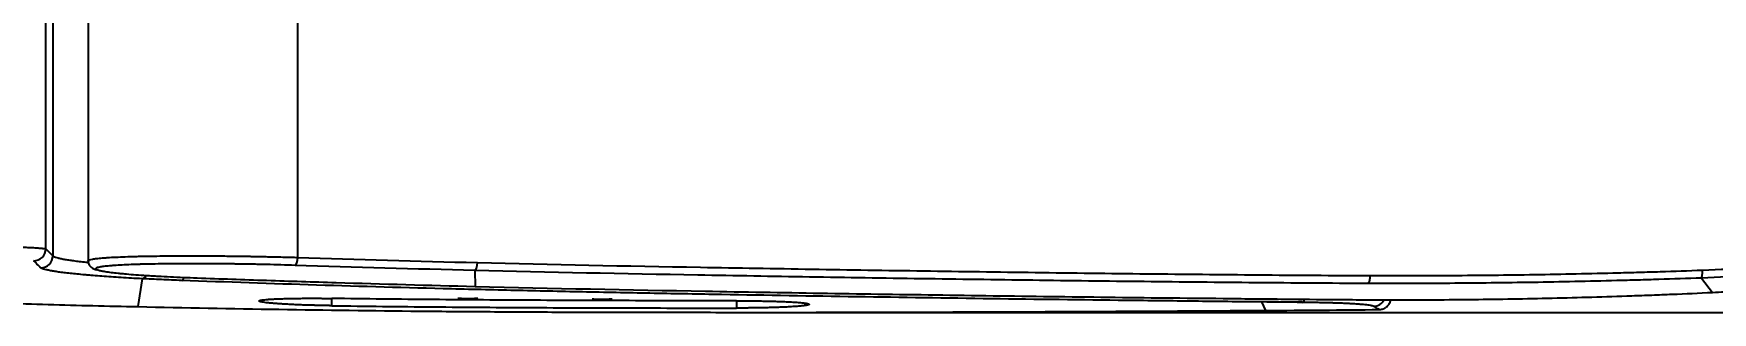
# Model space of a CAD drawing. Extents: x 8541 to 14664, y -60 to 2468.
# Drawn here: x 12225.6 to 12438, y 1487.5 to 1522.8 of the extents above; entities that cross this region are included whole.
import ezdxf

# ---------------------------------------------------------------- set-up
doc = ezdxf.new("R2010")
doc.units = 0
doc.header["$LTSCALE"] = 20
doc.header["$MEASUREMENT"] = 0
doc.layers.get('0').update_dxf_attribs({"linetype": 'CONTINUOUS'})
doc.layers.get('DEFPOINTS').update_dxf_attribs({"linetype": 'CONTINUOUS'})
doc.styles.get("Standard").update_dxf_attribs({"font": 'NanumGothic.ttf'})
doc.dimstyles.get("Standard").update_dxf_attribs({"dimtxt": 2.7, "dimasz": 2.5, "dimexe": 1.5, "dimexo": 1.5, "dimgap": 1.5, "dimtad": 1, "dimdec": 0, "dimlfac": 10, "dimzin": 0, "dimdsep": 46, "dimtxsty": 'Standard', "dimcen": 0, "dimclrt": 2, "dimadec": 0, "dimazin": 0, "dimtfac": 1, "dimtdec": 0, "dimtmove": 0, "dimatfit": 3, "dimfxl": 0, "dimtolj": 1, "dimtzin": 0, "dimarcsym": 0})

# ---------------------------------------------------------------- blocks, each defined once
blk = doc.blocks.new('*D20')
at = {"color": 3, "lineweight": -2}
for p, q in [((12311.93, 1887.21), (12867.53, 1887.21)), ((12861.53, 1863.21), (12861.53, 1712.35)), ((12861.53, 1511.53), (12861.53, 1662.39)), ((12311.93, 1487.53), (12867.53, 1487.53))]:
    blk.add_line(p, q, dxfattribs=at)
at = {"color": 3}
for points in [[(12857.53, 1863.21), (12865.53, 1863.21), (12861.53, 1887.21)], [(12857.53, 1511.53), (12865.53, 1511.53), (12861.53, 1487.53)]]:
    blk.add_solid(points, dxfattribs=at)
at = {"layer": 'DEFPOINTS', "color": 0}
for p in [(12310.13, 1887.21), (12310.13, 1487.53), (12861.53, 1487.53)]:
    blk.add_point(p, dxfattribs=at)
at = {"color": 2, "insert": (12861.53, 1687.37), "char_height": 24, "attachment_point": 5}
blk.add_mtext('\\A1;{\\fNanumGothic|b0|i0|c129|p50;400}', dxfattribs=at)

msp = doc.modelspace()

# ---------------------------------------------------------------- linework, layer by layer
at = {"color": 7, "linetype": 'Continuous'}
for p, q in [((12227.15, 1495.55), (12227.15, 1530.21)), ((12232.51, 1529.77), (12232.51, 1494.05)), ((12228.05, 1529.32), (12228.05, 1494.67)), ((12239.34, 1491.78), (12238.8, 1488.25)), ((12281.43, 1492.82), (12281.49, 1490.81)), ((12436.62, 1491.87), (12438.02, 1490.05)), ((12380.98, 1488.84), (12381.48, 1487.77))]:
    msp.add_line(p, q, dxfattribs=at)
for centre, major_axis, ratio, start_param, end_param in [((12225.65, 1495.55), (-1.05, -1.07), 0.997302, 0.748005, 2.347892), ((12226.55, 1494.67), (-1.05, -1.07), 0.997304, 0.748443, 2.347461), ((12258.7, 1494.47), (0.032, 0.999), 0.32583, 3.194436, 4.722836), ((12281.43, 1493.82), (0.025, 1), 0.32589, 3.194438, 4.720576), ((12239.37, 1493.27), (-0.08, -1.5), 0.514192, 0.058252, 0.785639), ((12244.37, 1493.06), (-0.05, -1.5), 0.325788, 0.052844, 0.730475), ((12436.57, 1492.87), (-0.039, 0.999), 0.187894, 3.19007, 4.704965), ((12386.1, 1490.29), (-0.02, -1.5), 0.325966, 0.053503, 0.7703), ((12395.15, 1489.79), (-0.74, -1.3), 0.994967, 0.534249, 1.624058)]:
    msp.add_ellipse(centre, major_axis=major_axis, ratio=ratio, start_param=start_param, end_param=end_param, dxfattribs=at)
for points in [[(12259.03, 1494.47), (12259.03, 1506.23), (12259.03, 1518), (12259.03, 1529.77)], [(12227.15, 1495.55), (12227.45, 1495.26), (12227.75, 1494.96), (12228.05, 1494.67)], [(12281.43, 1492.82), (12273.85, 1493.01), (12266.27, 1493.23), (12258.69, 1493.47)], [(12259.03, 1494.47), (12266.6, 1494.23), (12274.18, 1494.01), (12281.76, 1493.82)], [(12244.34, 1491.56), (12243.47, 1491.59), (12241.76, 1491.66), (12240.13, 1491.74), (12239.34, 1491.78)], [(12263.35, 1488.37), (12263.35, 1488.68), (12263.35, 1488.98), (12263.35, 1489.29)], [(12314.55, 1489), (12314.55, 1488.69), (12314.55, 1488.39), (12314.55, 1488.08)], [(12380.46, 1488.92), (12381.12, 1488.91), (12382.42, 1488.9), (12384.31, 1488.86), (12385.51, 1488.88), (12386.1, 1488.89)], [(12386.11, 1488.79), (12384.4, 1488.81), (12382.69, 1488.82), (12380.98, 1488.84)], [(12381.48, 1487.77), (12386.28, 1487.8), (12391.07, 1487.82), (12395.87, 1487.89)]]:
    msp.add_open_spline(points, degree=3, dxfattribs=at)
for points, knots in [([(12436.76, 1492.87), (12438.91, 1492.95), (12441.06, 1493.05), (12445.37, 1493.27), (12447.52, 1493.39), (12450.76, 1493.59), (12451.84, 1493.67), (12454, 1493.82), (12455.62, 1493.94), (12457.25, 1494.08), (12458.33, 1494.16), (12458.87, 1494.21), (12460.5, 1494.35), (12461.58, 1494.45), (12466.99, 1494.96), (12471.33, 1495.43), (12476.74, 1496.11), (12478.37, 1496.31), (12479.99, 1496.53), (12481.08, 1496.68), (12481.62, 1496.75), (12484.33, 1497.13), (12486.49, 1497.45), (12488.65, 1497.78)], [0, 0, 0, 0, 0.125, 0.125, 0.25, 0.25, 0.3125, 0.3125, 0.375, 0.40625, 0.40625, 0.4375, 0.4375, 0.5, 0.5, 0.75, 0.75, 0.8125, 0.84375, 0.84375, 0.875, 0.875, 1, 1, 1, 1]), ([(12222.16, 1495.83), (12222.32, 1495.83), (12222.47, 1495.83), (12222.79, 1495.82), (12223.1, 1495.81), (12223.41, 1495.8), (12223.63, 1495.79), (12223.71, 1495.79), (12223.82, 1495.78), (12223.86, 1495.78), (12223.94, 1495.78), (12223.97, 1495.78), (12224.16, 1495.77), (12224.44, 1495.76), (12224.72, 1495.75), (12224.98, 1495.74), (12225.11, 1495.73), (12225.27, 1495.72), (12225.3, 1495.72), (12225.36, 1495.72), (12225.45, 1495.71), (12225.54, 1495.71), (12225.71, 1495.7), (12225.93, 1495.68), (12226.13, 1495.67), (12226.26, 1495.66), (12226.31, 1495.66), (12226.37, 1495.65), (12226.39, 1495.65), (12226.44, 1495.65), (12226.46, 1495.65), (12226.56, 1495.64), (12226.7, 1495.63), (12226.82, 1495.61), (12226.93, 1495.6), (12226.97, 1495.59), (12227.03, 1495.58), (12227.05, 1495.58), (12227.08, 1495.57), (12227.09, 1495.57), (12227.13, 1495.56), (12227.14, 1495.56), (12227.15, 1495.55)], [0, 0, 0, 0, 0.0625, 0.0625, 0.125, 0.1875, 0.1875, 0.21875, 0.21875, 0.234375, 0.234375, 0.25, 0.25, 0.3125, 0.375, 0.375, 0.4375, 0.4375, 0.453125, 0.453125, 0.46875, 0.5, 0.5, 0.5625, 0.625, 0.625, 0.65625, 0.65625, 0.671875, 0.671875, 0.6875, 0.6875, 0.75, 0.8125, 0.8125, 0.875, 0.875, 0.90625, 0.90625, 0.9375, 0.9375, 1, 1, 1, 1]), ([(12488.79, 1496.8), (12486.61, 1496.46), (12484.44, 1496.14), (12481.72, 1495.76), (12481.17, 1495.69), (12480.08, 1495.54), (12478.45, 1495.32), (12476.82, 1495.12), (12471.37, 1494.44), (12467.02, 1493.97), (12461.57, 1493.46), (12460.48, 1493.36), (12458.85, 1493.22), (12458.3, 1493.17), (12457.22, 1493.08), (12455.58, 1492.95), (12453.95, 1492.83), (12451.78, 1492.67), (12450.69, 1492.6), (12447.44, 1492.39), (12445.27, 1492.27), (12440.94, 1492.05), (12438.78, 1491.95), (12436.62, 1491.87)], [0, 0, 0, 0, 0.125, 0.125, 0.15625, 0.15625, 0.1875, 0.25, 0.25, 0.5, 0.5, 0.5625, 0.5625, 0.59375, 0.59375, 0.625, 0.6875, 0.6875, 0.75, 0.75, 0.875, 0.875, 1, 1, 1, 1]), ([(12226.5, 1493.17), (12226.45, 1493.22), (12226.4, 1493.27), (12226.13, 1493.53), (12225.93, 1493.74), (12225.68, 1493.98), (12225.64, 1494.02), (12225.6, 1494.05)], [0, 0, 0, 0, 0.175122, 0.175122, 0.875608, 0.875608, 1, 1, 1, 1]), ([(12228.05, 1494.67), (12228.07, 1494.64), (12228.11, 1494.61), (12228.23, 1494.55), (12228.38, 1494.5), (12228.69, 1494.41), (12228.96, 1494.35), (12229.18, 1494.3), (12229.3, 1494.28), (12229.44, 1494.25), (12229.51, 1494.24), (12229.55, 1494.23), (12229.58, 1494.23), (12229.78, 1494.19), (12229.97, 1494.16), (12230.39, 1494.1), (12230.83, 1494.04), (12231.57, 1493.95), (12232.14, 1493.88), (12232.44, 1493.85), (12232.46, 1493.85)], [0, 0, 0, 0, 0.11043, 0.11043, 0.22086, 0.33129, 0.44172, 0.44172, 0.496936, 0.524543, 0.538347, 0.538347, 0.552151, 0.552151, 0.662581, 0.662581, 0.773011, 0.883441, 0.993871, 1, 1, 1, 1]), ([(12232.51, 1494.05), (12232.51, 1494.06), (12232.51, 1494.07), (12232.53, 1494.1), (12232.55, 1494.11), (12232.59, 1494.14), (12232.61, 1494.14), (12232.64, 1494.15), (12232.65, 1494.16), (12232.67, 1494.17), (12232.68, 1494.17), (12232.78, 1494.2), (12232.9, 1494.23), (12233.2, 1494.28), (12233.38, 1494.31), (12233.8, 1494.36), (12234.04, 1494.38), (12234.35, 1494.41), (12234.39, 1494.41), (12234.46, 1494.41), (12234.49, 1494.42), (12234.6, 1494.43), (12234.82, 1494.44), (12235.06, 1494.46), (12235.55, 1494.49), (12236.27, 1494.52), (12237.08, 1494.55), (12237.73, 1494.58), (12237.95, 1494.58), (12238.24, 1494.59), (12238.3, 1494.59), (12238.42, 1494.6), (12238.47, 1494.6), (12238.65, 1494.6), (12238.77, 1494.61), (12239.37, 1494.62), (12239.87, 1494.63), (12240.91, 1494.65), (12241.45, 1494.65), (12242.56, 1494.67), (12243.13, 1494.67), (12243.8, 1494.67), (12243.87, 1494.67), (12244.02, 1494.67), (12244.25, 1494.68), (12244.47, 1494.68), (12244.93, 1494.68), (12245.23, 1494.68), (12246.15, 1494.68), (12246.77, 1494.68), (12248.03, 1494.67), (12248.67, 1494.66), (12249.64, 1494.66), (12249.97, 1494.65), (12250.46, 1494.65), (12250.62, 1494.65), (12250.95, 1494.64), (12251.12, 1494.64), (12251.61, 1494.63), (12251.94, 1494.63), (12252.44, 1494.62), (12252.6, 1494.62), (12252.93, 1494.61), (12253.1, 1494.61), (12253.92, 1494.6), (12254.57, 1494.58), (12255.86, 1494.55), (12256.5, 1494.54), (12257.77, 1494.51), (12258.4, 1494.49), (12259.03, 1494.47)], [0, 0, 0, 0, 0.018747, 0.018747, 0.04457, 0.04457, 0.057481, 0.057481, 0.063936, 0.063936, 0.070392, 0.070392, 0.122037, 0.122037, 0.173682, 0.173682, 0.225327, 0.225327, 0.231782, 0.231782, 0.238238, 0.238238, 0.251149, 0.276972, 0.276972, 0.328616, 0.380261, 0.380261, 0.406084, 0.406084, 0.412539, 0.412539, 0.418995, 0.418995, 0.431906, 0.431906, 0.483551, 0.483551, 0.535196, 0.535196, 0.586841, 0.586841, 0.593297, 0.593297, 0.599752, 0.612663, 0.612663, 0.638486, 0.638486, 0.690131, 0.690131, 0.741776, 0.741776, 0.767598, 0.767598, 0.780509, 0.780509, 0.79342, 0.79342, 0.819243, 0.819243, 0.832154, 0.832154, 0.845065, 0.845065, 0.89671, 0.89671, 0.948355, 0.948355, 1, 1, 1, 1]), ([(12232.54, 1494.05), (12232.53, 1493.97), (12232.51, 1493.74), (12232.71, 1493.4), (12232.96, 1493.17), (12233.2, 1493.03), (12233.38, 1492.96), (12233.52, 1492.92), (12233.56, 1492.91)], [0, 0, 0, 0, 0.075719, 0.245634, 0.40836, 0.601237, 0.878176, 1, 1, 1, 1]), ([(12258.69, 1493.47), (12258.09, 1493.49), (12257.49, 1493.51), (12256.29, 1493.54), (12255.68, 1493.56), (12254.45, 1493.58), (12253.83, 1493.6), (12253.05, 1493.61), (12252.89, 1493.61), (12252.58, 1493.62), (12252.42, 1493.62), (12251.95, 1493.63), (12251.64, 1493.63), (12251.17, 1493.64), (12251.01, 1493.64), (12250.7, 1493.65), (12250.54, 1493.65), (12250.08, 1493.65), (12249.77, 1493.66), (12248.84, 1493.67), (12248.24, 1493.67), (12247.04, 1493.68), (12246.45, 1493.68), (12245.58, 1493.68), (12245.29, 1493.68), (12244.86, 1493.68), (12244.64, 1493.68), (12244.43, 1493.68), (12244.29, 1493.68), (12244.22, 1493.67), (12243.58, 1493.67), (12243.04, 1493.67), (12241.98, 1493.66), (12241.47, 1493.65), (12240.48, 1493.63), (12240.01, 1493.62), (12239.44, 1493.61), (12239.32, 1493.6), (12239.16, 1493.6), (12239.1, 1493.6), (12238.99, 1493.59), (12238.71, 1493.59), (12238.45, 1493.58), (12237.83, 1493.56), (12237.06, 1493.52), (12236.38, 1493.49), (12235.91, 1493.46), (12235.76, 1493.45), (12235.54, 1493.43), (12235.47, 1493.43), (12235.37, 1493.42), (12235.34, 1493.42), (12235.27, 1493.41), (12235.24, 1493.41), (12234.94, 1493.38), (12234.71, 1493.36), (12234.31, 1493.31), (12234.14, 1493.28), (12233.86, 1493.23), (12233.76, 1493.21), (12233.68, 1493.18)], [0, 0, 0, 0, 0.055808, 0.055808, 0.111616, 0.111616, 0.167425, 0.167425, 0.181377, 0.181377, 0.195329, 0.195329, 0.223233, 0.223233, 0.237185, 0.237185, 0.251137, 0.251137, 0.279041, 0.279041, 0.334849, 0.334849, 0.390658, 0.390658, 0.418562, 0.418562, 0.432514, 0.43949, 0.43949, 0.446466, 0.446466, 0.502274, 0.502274, 0.558082, 0.558082, 0.613891, 0.613891, 0.627843, 0.627843, 0.634819, 0.634819, 0.641795, 0.669699, 0.669699, 0.725507, 0.781315, 0.781315, 0.80922, 0.80922, 0.823172, 0.823172, 0.830148, 0.830148, 0.837124, 0.837124, 0.892932, 0.892932, 0.94874, 0.94874, 1, 1, 1, 1]), ([(12281.76, 1493.82), (12291.17, 1493.58), (12300.58, 1493.4), (12314.69, 1493.15), (12319.4, 1493.07), (12328.81, 1492.92), (12333.51, 1492.84), (12342.93, 1492.71), (12352.34, 1492.57), (12361.75, 1492.46), (12371.16, 1492.36), (12375.86, 1492.31), (12382.92, 1492.25), (12385.27, 1492.23), (12389.98, 1492.2), (12392.33, 1492.18), (12394.69, 1492.18)], [0, 0, 0, 0, 0.25, 0.25, 0.375, 0.375, 0.5, 0.5, 0.625, 0.75, 0.75, 0.875, 0.875, 0.9375, 0.9375, 1, 1, 1, 1]), ([(12239.34, 1491.78), (12238.87, 1491.8), (12238.42, 1491.82), (12237.53, 1491.87), (12236.66, 1491.93), (12235.42, 1492.01), (12234.24, 1492.09), (12233.5, 1492.15), (12232.96, 1492.19), (12232.78, 1492.21), (12232.56, 1492.22), (12232.52, 1492.23), (12232.43, 1492.24), (12232.3, 1492.25), (12232.18, 1492.26), (12231.76, 1492.3), (12231.12, 1492.36), (12230.25, 1492.45), (12229.46, 1492.54), (12228.99, 1492.6), (12228.55, 1492.66), (12228.34, 1492.69), (12228.13, 1492.73), (12228.1, 1492.73), (12228.06, 1492.74), (12227.99, 1492.75), (12227.83, 1492.78), (12227.71, 1492.8), (12227.47, 1492.85), (12227.18, 1492.91), (12226.85, 1493), (12226.7, 1493.06), (12226.57, 1493.11), (12226.53, 1493.14), (12226.5, 1493.17)], [0, 0, 0, 0, 0.0625, 0.0625, 0.125, 0.1875, 0.25, 0.3125, 0.3125, 0.34375, 0.34375, 0.351563, 0.351563, 0.359375, 0.375, 0.375, 0.4375, 0.5, 0.5625, 0.625, 0.625, 0.6875, 0.6875, 0.695312, 0.695312, 0.703125, 0.71875, 0.75, 0.75, 0.8125, 0.875, 0.9375, 0.9375, 1, 1, 1, 1]), ([(12233.68, 1493.18), (12233.67, 1493.18), (12233.66, 1493.18), (12233.64, 1493.17), (12233.63, 1493.17), (12233.62, 1493.16), (12233.61, 1493.16), (12233.58, 1493.15), (12233.57, 1493.14), (12233.53, 1493.12), (12233.51, 1493.1), (12233.47, 1493.05), (12233.49, 1492.99), (12233.63, 1492.93), (12233.75, 1492.89), (12233.78, 1492.88), (12233.81, 1492.87)], [0, 0, 0, 0, 0.024325, 0.024325, 0.061633, 0.061633, 0.098941, 0.098941, 0.173556, 0.173556, 0.322788, 0.322788, 0.621251, 0.919713, 0.919713, 1, 1, 1, 1]), ([(12233.81, 1492.87), (12233.84, 1492.86), (12233.87, 1492.85), (12233.91, 1492.84), (12233.93, 1492.84), (12233.96, 1492.83), (12233.98, 1492.82), (12234.03, 1492.81), (12234.07, 1492.8), (12234.27, 1492.76), (12234.46, 1492.73), (12234.89, 1492.66), (12235.14, 1492.62), (12235.68, 1492.55), (12235.98, 1492.52), (12236.39, 1492.48), (12236.47, 1492.47), (12236.64, 1492.45), (12236.9, 1492.43), (12237.18, 1492.4), (12237.74, 1492.35), (12238.14, 1492.32), (12238.98, 1492.26), (12239.42, 1492.23), (12240.12, 1492.18), (12240.36, 1492.16), (12240.67, 1492.15), (12240.73, 1492.14), (12240.85, 1492.14), (12241.04, 1492.12), (12241.23, 1492.11), (12241.86, 1492.08), (12242.38, 1492.05), (12243.45, 1492), (12244, 1491.97), (12245.12, 1491.93), (12245.7, 1491.9), (12246.3, 1491.88)], [0, 0, 0, 0, 0.021526, 0.021526, 0.033175, 0.033175, 0.044823, 0.044823, 0.06812, 0.06812, 0.161308, 0.161308, 0.254496, 0.254496, 0.347684, 0.347684, 0.370981, 0.370981, 0.394278, 0.440872, 0.440872, 0.53406, 0.53406, 0.627248, 0.627248, 0.673842, 0.673842, 0.685491, 0.685491, 0.697139, 0.720436, 0.720436, 0.813624, 0.813624, 0.906812, 0.906812, 1, 1, 1, 1]), ([(12380.98, 1488.84), (12378.13, 1488.87), (12375.29, 1488.9), (12369.59, 1488.97), (12366.75, 1489), (12358.2, 1489.1), (12352.51, 1489.17), (12341.12, 1489.32), (12335.43, 1489.41), (12324.04, 1489.58), (12318.35, 1489.68), (12309.81, 1489.83), (12306.96, 1489.88), (12301.27, 1489.98), (12295.57, 1490.1), (12289.88, 1490.22), (12284.19, 1490.35), (12281.34, 1490.42), (12267.11, 1490.78), (12255.73, 1491.14), (12244.34, 1491.56)], [0, 0, 0, 0, 0.0625, 0.0625, 0.125, 0.125, 0.25, 0.25, 0.375, 0.375, 0.5, 0.5, 0.5625, 0.5625, 0.625, 0.6875, 0.6875, 0.75, 0.75, 1, 1, 1, 1]), ([(12246.3, 1491.88), (12249.23, 1491.78), (12252.16, 1491.68), (12258.03, 1491.48), (12260.96, 1491.39), (12269.76, 1491.12), (12275.62, 1490.96), (12281.49, 1490.81)], [0, 0, 0, 0, 0.25, 0.25, 0.5, 0.5, 1, 1, 1, 1]), ([(12394.37, 1491.18), (12392.02, 1491.19), (12389.67, 1491.2), (12384.96, 1491.23), (12382.61, 1491.25), (12375.55, 1491.31), (12370.84, 1491.36), (12361.43, 1491.46), (12356.72, 1491.52), (12347.31, 1491.64), (12342.6, 1491.71), (12333.19, 1491.84), (12328.48, 1491.92), (12319.07, 1492.07), (12314.37, 1492.15), (12300.25, 1492.4), (12290.84, 1492.58), (12281.43, 1492.82)], [0, 0, 0, 0, 0.0625, 0.0625, 0.125, 0.125, 0.25, 0.25, 0.375, 0.375, 0.5, 0.5, 0.625, 0.625, 0.75, 0.75, 1, 1, 1, 1]), ([(12394.69, 1492.18), (12394.69, 1492.11), (12394.68, 1492.05), (12394.68, 1491.93), (12394.67, 1491.87), (12394.65, 1491.75), (12394.64, 1491.69), (12394.62, 1491.59), (12394.61, 1491.54), (12394.58, 1491.44), (12394.56, 1491.4), (12394.53, 1491.33), (12394.51, 1491.3), (12394.48, 1491.24), (12394.46, 1491.22), (12394.42, 1491.19), (12394.39, 1491.18), (12394.37, 1491.18)], [0, 0, 0, 0, 0.125, 0.125, 0.25, 0.25, 0.375, 0.375, 0.5, 0.5, 0.625, 0.625, 0.75, 0.75, 0.875, 0.875, 1, 1, 1, 1]), ([(12436.62, 1491.87), (12434.83, 1491.8), (12433.04, 1491.74), (12430.36, 1491.66), (12429.47, 1491.63), (12427.69, 1491.58), (12426.8, 1491.56), (12424.13, 1491.49), (12422.36, 1491.45), (12418.82, 1491.37), (12417.06, 1491.34), (12411.78, 1491.26), (12408.27, 1491.22), (12401.3, 1491.17), (12397.83, 1491.17), (12394.37, 1491.18)], [0, 0, 0, 0, 0.125, 0.125, 0.1875, 0.1875, 0.25, 0.25, 0.375, 0.375, 0.5, 0.5, 0.75, 0.75, 1, 1, 1, 1]), ([(12394.69, 1492.18), (12398.13, 1492.17), (12401.58, 1492.17), (12408.53, 1492.22), (12412.02, 1492.25), (12417.28, 1492.34), (12419.04, 1492.37), (12422.56, 1492.45), (12424.32, 1492.49), (12426.98, 1492.56), (12427.86, 1492.58), (12429.64, 1492.63), (12430.53, 1492.65), (12433.19, 1492.74), (12434.97, 1492.8), (12436.76, 1492.87)], [0, 0, 0, 0, 0.25, 0.25, 0.5, 0.5, 0.625, 0.625, 0.75, 0.75, 0.8125, 0.8125, 0.875, 0.875, 1, 1, 1, 1]), ([(12438.02, 1490.05), (12438.54, 1490.08), (12439.05, 1490.11), (12440.09, 1490.16), (12440.61, 1490.18), (12442.16, 1490.27), (12443.19, 1490.32), (12446.3, 1490.5), (12448.37, 1490.63), (12451.49, 1490.84), (12452.52, 1490.92), (12454.6, 1491.07), (12455.63, 1491.16), (12458.75, 1491.41), (12460.82, 1491.6), (12462.9, 1491.8)], [0, 0, 0, 0, 0.0625, 0.0625, 0.125, 0.125, 0.25, 0.25, 0.5, 0.5, 0.625, 0.625, 0.75, 0.75, 1, 1, 1, 1]), ([(12193.45, 1490.26), (12195.33, 1490.11), (12197.22, 1489.98), (12200.99, 1489.72), (12204.77, 1489.49), (12208.55, 1489.29), (12212.33, 1489.1), (12214.22, 1489.02), (12218, 1488.86), (12219.89, 1488.79), (12223.67, 1488.65), (12225.56, 1488.59), (12231.23, 1488.42), (12235.01, 1488.33), (12238.8, 1488.25)], [0, 0, 0, 0, 0.125, 0.125, 0.25, 0.375, 0.375, 0.5, 0.5, 0.625, 0.625, 0.75, 0.75, 1, 1, 1, 1]), ([(12263.35, 1488.37), (12263.33, 1488.37), (12263.3, 1488.37), (12263.25, 1488.37), (12263.2, 1488.37), (12263.15, 1488.37), (12263.1, 1488.37), (12263.06, 1488.38), (12263.01, 1488.38), (12262.96, 1488.38), (12262.91, 1488.38), (12262.86, 1488.38), (12262.81, 1488.38), (12262.77, 1488.38), (12262.72, 1488.38), (12262.67, 1488.38), (12262.62, 1488.38), (12262.57, 1488.38), (12262.53, 1488.38), (12262.48, 1488.39), (12262.43, 1488.39), (12262.38, 1488.39), (12262.33, 1488.39), (12262.29, 1488.39), (12262.24, 1488.39), (12262.19, 1488.39), (12262.14, 1488.39), (12262.1, 1488.39), (12262.05, 1488.39), (12262, 1488.39), (12261.95, 1488.4), (12261.91, 1488.4), (12261.86, 1488.4), (12261.81, 1488.4), (12261.76, 1488.4), (12261.72, 1488.4), (12261.67, 1488.4), (12261.62, 1488.4), (12261.58, 1488.4), (12261.53, 1488.41), (12261.48, 1488.41), (12261.43, 1488.41), (12261.39, 1488.41), (12261.34, 1488.41), (12261.29, 1488.41), (12261.25, 1488.41), (12261.2, 1488.41), (12261.15, 1488.42), (12261.11, 1488.42), (12261.06, 1488.42), (12261.01, 1488.42), (12260.97, 1488.42), (12260.92, 1488.42), (12260.88, 1488.42), (12260.83, 1488.42), (12260.78, 1488.43), (12260.74, 1488.43), (12260.69, 1488.43), (12260.64, 1488.43), (12260.6, 1488.43), (12260.55, 1488.43), (12260.51, 1488.43), (12260.46, 1488.43), (12260.42, 1488.44), (12260.37, 1488.44), (12260.32, 1488.44), (12260.28, 1488.44), (12260.23, 1488.44), (12260.19, 1488.44), (12260.14, 1488.45), (12260.1, 1488.45), (12260.05, 1488.45), (12260.01, 1488.45), (12259.96, 1488.45), (12259.91, 1488.45), (12259.87, 1488.45), (12259.62, 1488.46), (12259.16, 1488.48), (12258.53, 1488.51), (12257.93, 1488.54), (12257.37, 1488.57), (12256.79, 1488.6), (12256.22, 1488.64), (12255.69, 1488.69), (12255.22, 1488.73), (12254.84, 1488.78), (12254.53, 1488.83), (12254.31, 1488.88), (12254.18, 1488.92), (12254.13, 1488.97), (12254.18, 1489.01), (12254.31, 1489.06), (12254.53, 1489.1), (12254.83, 1489.13), (12255.22, 1489.17), (12255.68, 1489.2), (12256.22, 1489.23), (12256.82, 1489.25), (12257.49, 1489.27), (12258.22, 1489.29), (12259, 1489.3), (12259.57, 1489.3), (12259.91, 1489.31), (12259.99, 1489.31), (12260.08, 1489.31), (12260.16, 1489.31), (12260.25, 1489.31), (12260.33, 1489.31), (12260.42, 1489.31), (12260.5, 1489.31), (12260.59, 1489.31), (12260.68, 1489.31), (12260.76, 1489.31), (12260.85, 1489.31), (12260.94, 1489.31), (12261.02, 1489.31), (12261.11, 1489.31), (12261.2, 1489.31), (12261.29, 1489.31), (12261.37, 1489.31), (12261.46, 1489.31), (12261.55, 1489.31), (12261.64, 1489.31), (12261.73, 1489.31), (12261.81, 1489.31), (12261.9, 1489.31), (12261.99, 1489.31), (12262.08, 1489.3), (12262.17, 1489.3), (12262.26, 1489.3), (12262.35, 1489.3), (12262.44, 1489.3), (12262.53, 1489.3), (12262.62, 1489.3), (12262.71, 1489.3), (12262.8, 1489.3), (12262.89, 1489.3), (12262.98, 1489.3), (12263.07, 1489.3), (12263.17, 1489.29), (12263.26, 1489.29), (12263.32, 1489.29), (12263.35, 1489.29)], [0, 0, 0, 0, 0.001688, 0.003374, 0.005059, 0.006743, 0.008424, 0.010104, 0.011783, 0.013461, 0.015137, 0.016812, 0.018485, 0.020158, 0.021829, 0.023499, 0.025168, 0.026836, 0.028503, 0.030169, 0.031834, 0.033498, 0.035162, 0.036825, 0.038487, 0.040148, 0.041809, 0.043469, 0.045129, 0.046788, 0.048447, 0.050105, 0.051764, 0.053421, 0.055079, 0.056736, 0.058394, 0.060051, 0.061708, 0.063365, 0.065022, 0.066679, 0.068337, 0.069994, 0.071652, 0.07331, 0.074968, 0.076627, 0.078286, 0.079946, 0.081606, 0.083266, 0.084928, 0.08659, 0.088252, 0.089915, 0.091579, 0.093244, 0.09491, 0.096577, 0.098244, 0.099913, 0.101583, 0.103254, 0.104926, 0.106599, 0.108273, 0.109949, 0.111626, 0.113304, 0.114984, 0.116665, 0.118348, 0.120032, 0.121718, 0.123406, 0.125095, 0.150232, 0.17514, 0.199975, 0.224892, 0.250047, 0.281416, 0.312482, 0.343551, 0.374925, 0.406303, 0.437371, 0.468436, 0.499798, 0.531191, 0.562273, 0.593348, 0.624719, 0.656134, 0.687239, 0.71834, 0.749742, 0.78116, 0.81227, 0.843382, 0.874802, 0.877969, 0.881131, 0.884287, 0.887438, 0.890584, 0.893726, 0.896863, 0.899996, 0.903126, 0.906252, 0.909375, 0.912495, 0.915613, 0.918729, 0.921843, 0.924955, 0.928066, 0.931177, 0.934286, 0.937396, 0.940505, 0.943615, 0.946725, 0.949837, 0.952949, 0.956063, 0.959179, 0.962298, 0.965419, 0.968542, 0.971669, 0.974799, 0.977933, 0.981071, 0.984213, 0.98736, 0.990512, 0.993669, 0.996832, 1, 1, 1, 1]), ([(12314.55, 1489), (12312.41, 1489), (12310.28, 1489), (12306.01, 1489), (12299.61, 1489.01), (12291.08, 1489.04), (12284.68, 1489.08), (12280.41, 1489.11), (12278.28, 1489.13), (12271.88, 1489.18), (12267.61, 1489.23), (12263.35, 1489.29)], [0, 0, 0, 0, 0.125, 0.125, 0.25, 0.5, 0.625, 0.625, 0.75, 0.75, 1, 1, 1, 1]), ([(12279.3, 1489.33), (12279.37, 1489.33), (12279.57, 1489.31), (12279.89, 1489.3), (12280.12, 1489.3), (12280.2, 1489.29)], [0, 0, 0, 0, 0.379059, 0.808181, 1, 1, 1, 1]), ([(12280.2, 1489.29), (12280.29, 1489.29), (12280.54, 1489.29), (12280.97, 1489.29), (12281.4, 1489.3), (12281.63, 1489.31), (12281.77, 1489.34), (12281.81, 1489.35)], [0, 0, 0, 0, 0.138674, 0.37779, 0.617967, 0.869015, 1, 1, 1, 1]), ([(12280.47, 1489.29), (12280.54, 1489.29), (12280.6, 1489.29), (12280.68, 1489.29), (12280.7, 1489.29), (12280.74, 1489.29), (12280.76, 1489.29), (12280.82, 1489.29), (12280.86, 1489.29), (12280.98, 1489.29), (12281.05, 1489.29), (12281.13, 1489.3), (12281.15, 1489.3), (12281.19, 1489.3), (12281.23, 1489.3), (12281.31, 1489.3), (12281.37, 1489.3), (12281.42, 1489.31), (12281.45, 1489.31), (12281.52, 1489.31), (12281.56, 1489.32), (12281.61, 1489.32), (12281.62, 1489.32), (12281.65, 1489.33), (12281.66, 1489.33), (12281.68, 1489.33), (12281.69, 1489.34), (12281.69, 1489.34)], [0, 0, 0, 0, 0.101412, 0.101412, 0.133504, 0.133504, 0.165597, 0.165597, 0.229781, 0.229781, 0.358151, 0.358151, 0.390244, 0.390244, 0.422336, 0.486521, 0.550706, 0.550706, 0.614891, 0.614891, 0.74326, 0.74326, 0.807445, 0.807445, 0.87163, 0.87163, 1, 1, 1, 1]), ([(12281.49, 1490.81), (12291.2, 1490.57), (12300.9, 1490.38), (12315.46, 1490.12), (12320.31, 1490.04), (12330.01, 1489.88), (12334.87, 1489.81), (12344.57, 1489.67), (12349.42, 1489.6), (12359.13, 1489.48), (12363.98, 1489.42), (12371.26, 1489.34), (12373.69, 1489.32), (12377.33, 1489.28), (12378.54, 1489.26), (12380.96, 1489.24), (12382.18, 1489.23), (12385.82, 1489.19), (12388.24, 1489.17), (12391.88, 1489.14), (12393.1, 1489.13), (12395.52, 1489.12), (12396.74, 1489.12), (12397.95, 1489.11)], [0, 0, 0, 0, 0.25, 0.25, 0.375, 0.375, 0.5, 0.5, 0.625, 0.625, 0.75, 0.75, 0.8125, 0.8125, 0.84375, 0.84375, 0.875, 0.875, 0.9375, 0.9375, 0.96875, 0.96875, 1, 1, 1, 1]), ([(12296.3, 1489.23), (12296.38, 1489.23), (12296.57, 1489.21), (12296.9, 1489.2), (12297.13, 1489.2), (12297.2, 1489.2)], [0, 0, 0, 0, 0.378429, 0.807237, 1, 1, 1, 1]), ([(12297.2, 1489.2), (12297.29, 1489.2), (12297.55, 1489.19), (12297.97, 1489.2), (12298.4, 1489.21), (12298.63, 1489.22), (12298.77, 1489.25), (12298.81, 1489.26)], [0, 0, 0, 0, 0.138102, 0.377285, 0.617579, 0.868776, 1, 1, 1, 1]), ([(12297.47, 1489.19), (12297.54, 1489.19), (12297.6, 1489.19), (12297.69, 1489.19), (12297.71, 1489.19), (12297.75, 1489.2), (12297.77, 1489.2), (12297.82, 1489.2), (12297.86, 1489.2), (12297.98, 1489.2), (12298.05, 1489.2), (12298.14, 1489.2), (12298.15, 1489.2), (12298.19, 1489.2), (12298.24, 1489.21), (12298.31, 1489.21), (12298.37, 1489.21), (12298.42, 1489.21), (12298.45, 1489.22), (12298.52, 1489.22), (12298.56, 1489.22), (12298.61, 1489.23), (12298.62, 1489.23), (12298.65, 1489.24), (12298.66, 1489.24), (12298.68, 1489.24), (12298.69, 1489.25), (12298.7, 1489.25)], [0, 0, 0, 0, 0.101469, 0.101469, 0.13356, 0.13356, 0.16565, 0.16565, 0.229831, 0.229831, 0.358192, 0.358192, 0.390283, 0.390283, 0.422373, 0.486554, 0.550735, 0.550735, 0.614915, 0.614915, 0.743277, 0.743277, 0.807458, 0.807458, 0.871638, 0.871638, 1, 1, 1, 1]), ([(12395.87, 1487.89), (12395.97, 1487.89), (12396.07, 1487.9), (12396.19, 1487.93), (12396.21, 1487.93), (12396.26, 1487.95), (12396.28, 1487.95), (12396.35, 1487.97), (12396.44, 1488.01), (12396.53, 1488.05), (12396.59, 1488.09), (12396.61, 1488.1), (12396.65, 1488.12), (12396.67, 1488.14), (12396.77, 1488.21), (12396.85, 1488.27), (12396.95, 1488.37), (12396.98, 1488.41), (12397.03, 1488.46), (12397.04, 1488.48), (12397.07, 1488.52), (12397.09, 1488.54), (12397.15, 1488.64), (12397.2, 1488.73), (12397.24, 1488.84), (12397.25, 1488.86), (12397.27, 1488.91), (12397.28, 1488.93), (12397.3, 1489), (12397.31, 1489.05), (12397.32, 1489.1), (12397.32, 1489.11), (12397.32, 1489.12)], [0, 0, 0, 0, 0.14142, 0.14142, 0.176775, 0.176775, 0.21213, 0.21213, 0.28284, 0.35355, 0.35355, 0.388905, 0.388905, 0.424261, 0.424261, 0.565681, 0.565681, 0.636391, 0.636391, 0.671746, 0.671746, 0.707101, 0.707101, 0.848521, 0.848521, 0.883876, 0.883876, 0.919231, 0.919231, 0.989941, 0.989941, 1, 1, 1, 1]), ([(12397.95, 1489.11), (12401.21, 1489.11), (12404.49, 1489.13), (12411.09, 1489.2), (12414.41, 1489.26), (12421.09, 1489.41), (12424.45, 1489.51), (12428.67, 1489.66), (12429.52, 1489.69), (12431.21, 1489.75), (12432.06, 1489.79), (12434.61, 1489.89), (12436.31, 1489.97), (12438.02, 1490.05)], [0, 0, 0, 0, 0.25, 0.25, 0.5, 0.5, 0.75, 0.75, 0.8125, 0.8125, 0.875, 0.875, 1, 1, 1, 1]), ([(12238.8, 1488.25), (12244.74, 1488.12), (12250.69, 1488.01), (12262.57, 1487.83), (12268.52, 1487.75), (12277.44, 1487.66), (12280.41, 1487.64), (12286.35, 1487.6), (12289.33, 1487.58), (12298.24, 1487.55), (12304.19, 1487.54), (12316.08, 1487.53), (12325, 1487.53), (12333.91, 1487.55), (12339.86, 1487.57), (12342.83, 1487.58), (12351.75, 1487.61), (12357.7, 1487.64), (12366.61, 1487.68), (12369.59, 1487.7), (12375.53, 1487.74), (12378.5, 1487.75), (12381.48, 1487.77)], [0, 0, 0, 0, 0.125, 0.125, 0.25, 0.25, 0.3125, 0.3125, 0.375, 0.375, 0.5, 0.5, 0.625, 0.6875, 0.6875, 0.75, 0.75, 0.875, 0.875, 0.9375, 0.9375, 1, 1, 1, 1]), ([(12263.35, 1488.37), (12267.61, 1488.31), (12271.88, 1488.26), (12278.28, 1488.21), (12280.41, 1488.19), (12284.68, 1488.16), (12291.08, 1488.12), (12299.61, 1488.09), (12306.01, 1488.08), (12310.28, 1488.08), (12312.41, 1488.08), (12314.55, 1488.08)], [0, 0, 0, 0, 0.25, 0.25, 0.375, 0.375, 0.5, 0.75, 0.875, 0.875, 1, 1, 1, 1]), ([(12314.55, 1489), (12314.56, 1489), (12314.59, 1489), (12314.64, 1489), (12314.68, 1489), (12314.73, 1489), (12314.77, 1489), (12314.82, 1489), (12314.86, 1489), (12314.91, 1489), (12314.95, 1489), (12315, 1489), (12315.05, 1489), (12315.09, 1489), (12315.14, 1489), (12315.18, 1489), (12315.23, 1489), (12315.27, 1489), (12315.32, 1489), (12315.36, 1489), (12315.4, 1489), (12315.45, 1489), (12315.49, 1489), (12315.54, 1489), (12315.58, 1488.99), (12315.63, 1488.99), (12315.67, 1488.99), (12315.72, 1488.99), (12315.76, 1488.99), (12315.81, 1488.99), (12315.85, 1488.99), (12315.9, 1488.99), (12315.94, 1488.99), (12315.99, 1488.99), (12316.03, 1488.99), (12316.08, 1488.99), (12316.12, 1488.99), (12316.16, 1488.99), (12316.21, 1488.99), (12316.25, 1488.99), (12316.3, 1488.99), (12316.48, 1488.99), (12316.79, 1488.98), (12317.22, 1488.98), (12317.65, 1488.97), (12318.07, 1488.96), (12318.49, 1488.95), (12318.89, 1488.94), (12319.28, 1488.93), (12319.7, 1488.92), (12320.15, 1488.9), (12320.62, 1488.89), (12321.06, 1488.87), (12321.47, 1488.84), (12321.85, 1488.82), (12322.2, 1488.8), (12322.52, 1488.77), (12322.8, 1488.75), (12323.05, 1488.72), (12323.27, 1488.69), (12323.44, 1488.66), (12323.58, 1488.63), (12323.68, 1488.6), (12323.73, 1488.57), (12323.75, 1488.54), (12323.74, 1488.51), (12323.68, 1488.48), (12323.58, 1488.45), (12323.44, 1488.42), (12323.27, 1488.39), (12323.06, 1488.37), (12322.81, 1488.34), (12322.53, 1488.31), (12322.21, 1488.29), (12321.86, 1488.26), (12321.48, 1488.24), (12321, 1488.21), (12320.4, 1488.18), (12319.8, 1488.16), (12319.29, 1488.14), (12318.89, 1488.13), (12318.49, 1488.12), (12318.08, 1488.11), (12317.66, 1488.1), (12317.23, 1488.1), (12316.79, 1488.09), (12316.47, 1488.09), (12316.26, 1488.09), (12316.17, 1488.09), (12316.07, 1488.08), (12315.98, 1488.08), (12315.88, 1488.08), (12315.79, 1488.08), (12315.69, 1488.08), (12315.6, 1488.08), (12315.5, 1488.08), (12315.41, 1488.08), (12315.31, 1488.08), (12315.22, 1488.08), (12315.12, 1488.08), (12315.03, 1488.08), (12314.93, 1488.08), (12314.84, 1488.08), (12314.74, 1488.08), (12314.64, 1488.08), (12314.58, 1488.08), (12314.55, 1488.08)], [0, 0, 0, 0, 0.001566, 0.003131, 0.004696, 0.006259, 0.007823, 0.009385, 0.010947, 0.012509, 0.01407, 0.015631, 0.017192, 0.018752, 0.020311, 0.021871, 0.02343, 0.024989, 0.026548, 0.028107, 0.029666, 0.031225, 0.032783, 0.034342, 0.035901, 0.03746, 0.039019, 0.040579, 0.042138, 0.043698, 0.045258, 0.046819, 0.04838, 0.049941, 0.051503, 0.053065, 0.054628, 0.056191, 0.057755, 0.05932, 0.060885, 0.062451, 0.078124, 0.09376, 0.109397, 0.125073, 0.140664, 0.156219, 0.171775, 0.18737, 0.208267, 0.229121, 0.250022, 0.270814, 0.291564, 0.312361, 0.333223, 0.354043, 0.374912, 0.395769, 0.416586, 0.437452, 0.458245, 0.478997, 0.499798, 0.520693, 0.541546, 0.562447, 0.583221, 0.603954, 0.624732, 0.645621, 0.666466, 0.687357, 0.708176, 0.72895, 0.749769, 0.780996, 0.81222, 0.827891, 0.843524, 0.859156, 0.874826, 0.890421, 0.905978, 0.921535, 0.937129, 0.940447, 0.943762, 0.947075, 0.950385, 0.953693, 0.956999, 0.960305, 0.963609, 0.966913, 0.970216, 0.97352, 0.976824, 0.98013, 0.983436, 0.986744, 0.990054, 0.993367, 0.996682, 1, 1, 1, 1]), ([(12395.17, 1488.29), (12395.14, 1488.3), (12395.1, 1488.32), (12395.03, 1488.34), (12394.98, 1488.35), (12394.93, 1488.37), (12394.9, 1488.37), (12394.88, 1488.38), (12394.79, 1488.4), (12394.7, 1488.41), (12394.51, 1488.44), (12394.29, 1488.47), (12393.9, 1488.51), (12393.6, 1488.53), (12393.36, 1488.55), (12393.28, 1488.56), (12393.15, 1488.57), (12393.1, 1488.57), (12393.02, 1488.58), (12392.79, 1488.59), (12392.36, 1488.62), (12391.74, 1488.65), (12391.06, 1488.68), (12390.58, 1488.69), (12390.27, 1488.7), (12390.2, 1488.71), (12390.08, 1488.71), (12390.01, 1488.71), (12389.82, 1488.72), (12389.69, 1488.72), (12389.29, 1488.73), (12388.75, 1488.75), (12387.91, 1488.76), (12387.32, 1488.77), (12386.73, 1488.78), (12386.42, 1488.78), (12386.11, 1488.79)], [0, 0, 0, 0, 0.0625, 0.0625, 0.09375, 0.109375, 0.109375, 0.125, 0.125, 0.1875, 0.1875, 0.25, 0.3125, 0.375, 0.375, 0.40625, 0.40625, 0.421875, 0.421875, 0.4375, 0.5, 0.5625, 0.625, 0.6875, 0.6875, 0.703125, 0.703125, 0.71875, 0.71875, 0.75, 0.75, 0.8125, 0.875, 0.9375, 0.9375, 1, 1, 1, 1]), ([(12395.87, 1487.89), (12395.82, 1487.92), (12395.76, 1487.95), (12395.53, 1488.09), (12395.35, 1488.19), (12395.17, 1488.29)], [0, 0, 0, 0, 0.241703, 0.241703, 1, 1, 1, 1])]:
    msp.add_open_spline(points, degree=3, knots=knots, dxfattribs=at)

# ---------------------------------------------------------------- dimensions: what is measured, and where the dimension line sits
dim = msp.add_linear_dim(base=(12861.53, 1487.53), p1=(12310.13, 1887.21), p2=(12310.13, 1487.53), angle=90, text='{\\fNanumGothic|b0|i0|c129|p50;<>}', dimstyle='Standard', override={"dimscale": 1.2, "dimtxt": 20, "dimasz": 20, "dimexe": 5, "dimgap": 10, "dimtih": 1, "dimtoh": 1, "dimlfac": 1, "dimzin": 12, "dimclrd": 3, "dimclre": 3, "dimazin": 2, "dimarcsym": 1})
dim.commit()
dim.dimension.update_dxf_attribs({"geometry": '*D20', "text_midpoint": (12861.53, 1687.37)})

doc.saveas('drawing.dxf')
